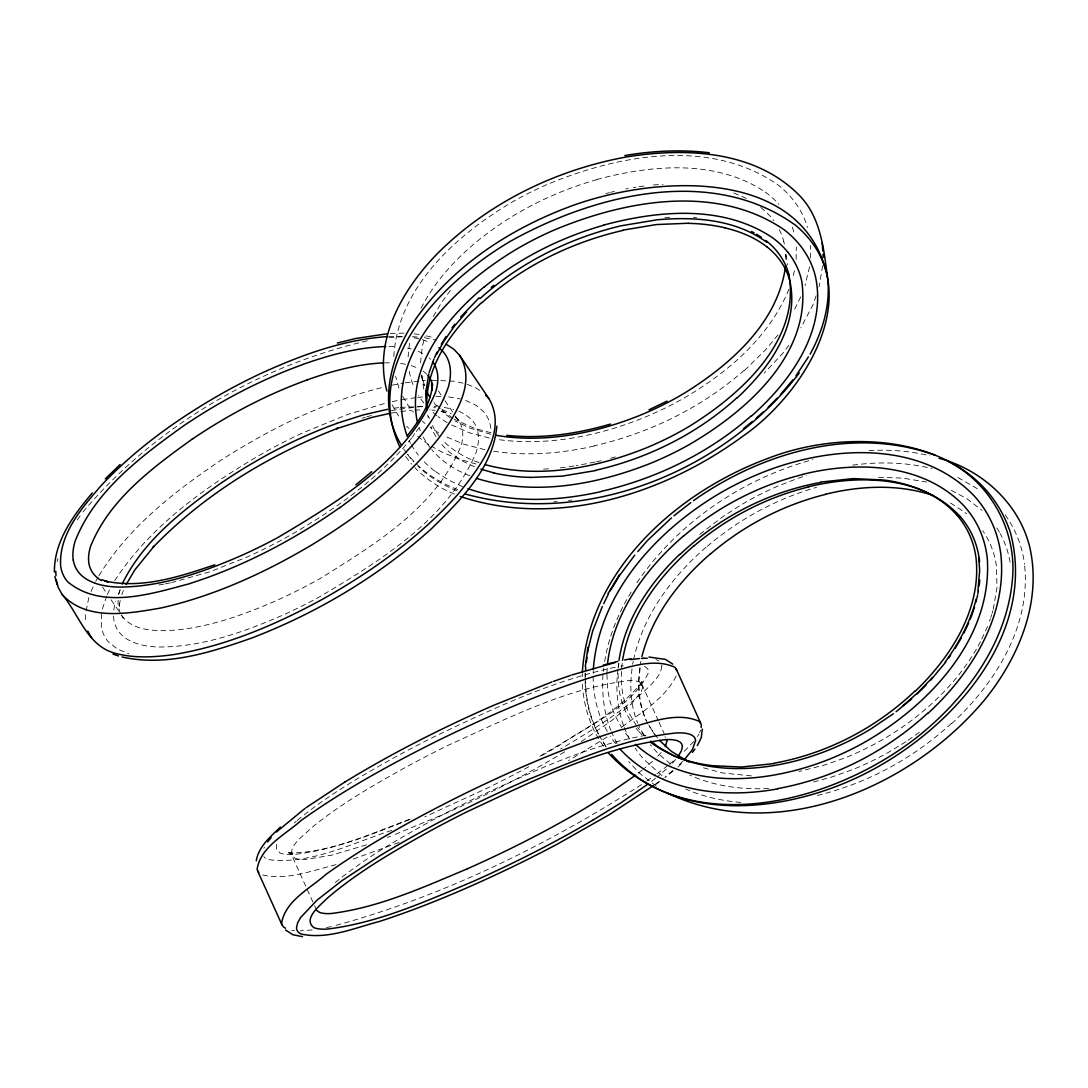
<?xml version="1.0" encoding="UTF-8"?>
<svg xmlns="http://www.w3.org/2000/svg" width="1088" height="1088" viewBox="0 0 1088 1088"><rect width="100%" height="100%" fill="white"/><g stroke="black" fill="none" stroke-linecap="round" stroke-linejoin="round"><path stroke-width="0.75" stroke-dasharray="5 3.75" d="M617.998 673.322L618.868 688.214A83.694 79.655 -66.8 0 0 631.557 722.214M606.941 674.37L607.485 686.882A96.968 92.276 -66.8 0 0 615.332 716.108L621.697 727.858M661.803 666.169C660.878 676.314 651.957 683.414 645.361 690.295C619.793 713.429 590.118 731.449 560.578 748.993M582.284 676.682L582.325 673.567M585.534 678.069C585.276 698.754 590.267 719.685 600.535 737.691M585.562 676.518L585.602 673.418M602.929 674.601C601.922 693.464 603.69 712.803 610.898 730.402M585.167 672.982C584.46 693.981 588.282 715.55 598.414 734.114M420.539 362.726L422.321 346.378L424.864 336.777M408.095 356.959L409.795 340.476M621.37 671.364L621.738 686.637A85.177 81.07 -66.8 0 0 628.619 712.368L636.725 726.24M606.954 673.227L607.308 666.359M393.788 356.456C397.977 288.293 454.186 237.075 509.102 203.864A318.866 266.818 -8.8 0 1 545.836 185.042C617.018 155.054 708.846 137.605 776.954 184.185M593.137 673.499L593.273 670.589M796.13 259.352L796.28 246.894M810.56 257.992L810.614 245.507M822.623 265.826L819.06 286.851M618.27 667.325L618.582 663.816M621.561 668.277L622.54 660.362M618.011 668.957C615.509 688.119 617.059 707.975 623.764 726.172M101.415 613.673L101.32 626.443A110.595 56.304 -34.1 0 0 108.324 641.784L117.341 649.019L128.969 653.834M603.364 671.35L603.799 668.114M604.67 661.613C608.668 636.031 618.882 611.606 632.631 589.75M631.992 668.712L630.7 683.414L631.23 697.082A96.968 92.276 -66.8 0 0 637.745 723.221M639.771 667.76L638.493 681.85L638.982 694.035A85.177 81.07 -66.8 0 0 645.85 719.766L647.809 723.71M640.206 668.182C637.473 685.807 639.173 704.222 646.34 720.65M120.183 600.467L119.122 606.764L119.476 603.051L119.707 610.042M618.161 667.461L618.922 663.014M809.567 266.886L804.957 285.736M632.618 664.265L633.23 661.354M633.529 659.886C643.389 614.652 672.588 576.001 707.132 546.258M640.234 664.537L640.9 661.341M794.485 270.667L792.662 278.147M276.583 844.274L276.406 849.578L280.214 853.074A96.968 22.467 -24.3 0 0 293.162 854.529C333.826 850.326 372.11 834.197 409.89 819.495M993.222 609.348L997.002 587.534L996.458 566.209A83.79 79.737 -66.8 0 0 982.75 530.726M102.326 609.062L106.855 595.721M992.093 613.333L992.868 610.681M57.079 561.653L57.99 558.593M88.849 597.516L85.272 614.842L85.707 623.383M990.855 617.29L991.712 614.666M121.883 594.687L123.325 590.471M816.122 295.814L813.008 304.681L800.809 327.882M989.509 621.234L990.434 618.61M676.178 676.015C664.768 699.067 640.791 712.626 620.99 727.736M699.611 732.768L700.658 730.17M788.936 289.204C768.781 338.246 725.914 374.231 680.816 399.881A304.762 255.014 -8.8 0 1 643.144 417.928C597.502 436.22 547.318 446.257 498.182 439.566M987.537 626.443L981.131 640.465M118.184 594.388L120.306 589.682M91.052 591.518L94.928 582.733M800.741 296.806L793.682 311.154M263.881 848.3L264.398 847.171M107.372 594.47L109.752 589.451M421.11 308.23C434.466 281.982 454.743 259.855 477.319 241.21A296.398 248.01 -8.8 0 1 596.741 179.67M433.296 316.526L441.674 302.233L452.526 287.531M980.492 641.716L977.106 647.904M95.73 581.332L98.138 577.13M98.94 575.729C128.398 527.367 174.284 491.667 220.619 460.414C270.694 428.346 324.931 401.54 382.908 387.328M976.412 649.128C955.346 685.182 923.889 714.367 888.502 736.114A291.965 277.862 -66.8 0 1 843.744 758.322L824.758 764.973L798.932 771.474M114.716 580.638C151.205 524.702 207.658 485.262 264.629 452.309A318.866 162.33 -34.1 0 1 301.362 433.486L347.398 414.542L386.376 402.954M419.274 427.489L412.311 437.158M697.408 736.549L699.081 734.074M77.289 519.942L81.926 513.278M636.902 582.706C678.259 522.199 742.628 478.638 813.117 459.544M788.827 345.358L782.775 353.328L764.198 373.13M411.563 438.124C378.828 478.598 335.458 509.157 290.686 534.983A291.965 148.648 -34.1 0 1 246.133 557.41L210.093 571.703L171.632 582.583M778.07 334.886L765.653 349.738L744.532 370.437M82.946 512.013C155.366 426.115 258.536 365.949 367.703 340.721M661.123 752.529L656.118 757.901M675.675 759.533L671.432 764.17M693.831 741.458L682.475 753.168M682.829 761.233L677.049 766.741M951.565 723.71C995.112 683.631 1031.438 625.722 1024.488 564.223M677.919 767.054L683.713 761.654M652.528 761.328L644.518 768.223M666.359 769.066L657.778 776.451M294.318 822.95L296.262 821.25M672.71 770.522L665.611 776.37M297.337 820.352C327.719 795.287 362.005 775.472 396.372 756.432A304.762 70.611 -24.3 0 1 433.038 737.31C492.687 708.682 553.561 679.864 618.759 666.495M335.267 882.558C364.249 858.69 396.957 839.827 429.706 821.671A291.965 67.646 -24.3 0 1 474.014 798.796C529.53 773.078 585.902 745.688 646.666 735.175M669.487 764.293L675.349 759.397M673.159 771.011L664.659 777.811M699.706 534.453L723.289 516.351L740.724 505.118A318.866 303.457 -66.8 0 1 777.458 486.282L796.593 478.788M642.369 769.937L636.793 774.275M655.493 778.287L649.577 782.898M657.03 773.745L668.25 765.231M655.901 784.448L663.408 778.763M654.609 784.734L659.654 780.98M919.333 732.306L907.134 740.901M646.748 780.98L655.751 774.656M607.077 737.011L568.589 760.594M641.471 784.625C546.013 845.702 442.558 896.689 332.846 926.201M581.305 741.54L611.184 721.004L631.652 703.759L641.39 691.478L642.668 687.058L641.689 682.217L641.199 685.549L641.974 681.17L640.002 685.195L642.464 681.659C614.856 715.591 573.92 735.393 537.254 757.833M905.896 741.744L888.121 752.57A304.762 290.034 -66.8 0 1 850.571 770.399L830.81 777.322L812.124 782.354M564.686 751.835L558.022 755.806A284.906 66.014 -24.3 0 1 442.898 814.626L391.938 835.706M528.836 766.741L524.375 769.134A318.866 73.875 -24.3 0 1 487.642 787.957L424.878 816.83M410.026 819.169C370.886 833.449 331.201 852.706 288.796 853.046L293.026 853.522L288.674 852.421L292.468 854.746L289.816 852.87L292.237 856.283L313.915 904.25M399.092 842.452L350.676 860.037M391.816 830.389C351.954 843.05 310.461 865.286 267.662 859.506A110.595 25.622 -24.3 0 1 263.867 856.61M387.396 837.42L390.429 836.278M797.98 478.312L806.303 475.538M366.438 844.873L331.745 855.141L306.299 859.411A85.177 19.734 -24.3 0 1 294.875 858.146C284.158 848.64 303.579 836.019 309.794 829.26C339.007 804.97 372.11 785.903 405.239 767.53A291.965 67.646 -24.3 0 1 449.534 744.641C507.226 718.692 565.61 688.323 629.163 680.503A83.79 19.407 -24.3 0 1 642.695 686.283M362.222 418.159L365.282 417.248M336.097 864.647C312.242 870.495 286.974 880.668 262.222 874.874M366.806 416.786L371.375 415.494M610.599 458.252L616.774 456.538M596.7 179.547C651.345 164.832 715.972 159.025 765.258 192.059M605.744 193.582L609.484 192.63M610.722 192.304L614.475 191.406M594.17 446.053C561.286 453.451 527.041 456.348 493.585 451.248M595.041 462.033L576.137 465.678M596.605 461.706L601.324 460.714M392.224 401.594L400.86 399.867M391.394 410.693L396.93 409.605M165.376 583.848L170.299 582.882M326.427 927.547L331.228 926.609M625.763 188.958L628.293 188.496M392.333 385.125L403.689 383.071M405.321 382.772L425.258 380.392M390.918 413.195L399.174 411.713M633.352 187.598L635.882 187.177M158.902 584.963L163.744 584.161M402.274 399.636L415.983 397.61M399.65 409.156L413.685 407.266M639.064 186.714L647.047 185.654M621.044 666.128L623.274 665.815M560.32 467.894L574.559 465.895M568.602 500.507L571.771 500.058M852.72 465.147C879.05 461.57 906.168 462.142 932.022 468.602M394.033 408.231L398.766 407.606M312.229 929.927L300.179 930.893M400.765 411.522L411.862 410.23M389.082 337.579L402.546 336.722M400.343 407.388L424.347 406.477M417.656 397.392L422.511 396.97M653.426 184.974L663.014 184.266M868.931 450.595C889.318 449.412 909.935 450.935 929.791 455.777M543.578 469.159L552.01 468.588M553.751 501.867L557.124 501.636M416.949 406.939L423.327 406.545M664.931 217.491L669.718 217.233M768.631 788.487C741.812 789.806 714.286 786.243 689.697 775.037M414.868 410.108L420.879 409.863M388.566 336.532L401.771 336.505M390.334 333.431L404.301 333.091M384.445 362.862L390.85 362.794M432.031 380.242L454.077 381.222L465.814 383.792M878.546 477.306L902.782 478.122L926.582 482.066M435.894 396.318L442.381 396.454M388.919 346.474L397.514 346.814M751.427 775.88L722.704 772.997L701.121 767.176M433.894 406.518L436.03 406.613M693.45 217.314L696.578 217.491M414.106 333.812L420.362 334.655M291.761 930.417L294.535 930.634M412.515 336.682L418.554 337.185M740.833 802.414C721.942 800.863 703.147 796.702 685.766 789.045M448.637 396.916L460.278 398.874M432.072 410.054L435.132 410.421M400.615 363.46L406.069 364.317M444.258 407.429L453.71 409.428M433.786 407.524L435.554 407.85M413.998 337.756L419.655 338.926M489.355 438.029L469.431 432.806L450.01 424.293M484.826 449.711L463.651 444.135L444.666 436.166M426.319 335.879L432.847 337.525M407.538 348.146L411.278 348.99M491.014 432.738L474.463 428.359L454.226 419.206M424.592 337.702L436.315 340.272M441.143 411.305L449.398 413.78M490.797 434.289L470.193 428.223L455.07 420.947M476.041 464.005L458.456 458.918L442.598 452.418L431.419 446.216M411.155 365.541L418.866 368.533M422.362 339.646L429.896 342.38M442.245 409.564L451.33 413.753M465.596 400.398L476.313 405.443L483.602 411.631A109.752 55.882 -34.1 0 1 491.042 431.025M479.033 462.618C465.596 457.939 452.812 450.772 442.87 440.463M733.788 192.984L746.354 198.41M467.214 384.35L475.578 387.695L482.066 391.925M457.803 489.614C438.546 482.242 420.349 470.628 407.687 454.145M454.444 494.074C439.688 488.063 425.993 479.142 414.909 467.65M469.69 475.81C455.342 470.016 441.755 461.543 431.746 449.602M474.518 466.806L463.406 461.53L451.86 453.954M418.227 351.247L424.891 354.661M458.85 411.196L465.514 414.61L471.131 419.166A97.172 49.463 -34.1 0 1 477.278 429.787M462.604 486.676L448.705 480.094L434.602 470.982M456.974 490.892C442.789 484.867 428.985 477.17 418.01 466.208M951.293 490.362L966.634 498.549L981.974 510.299M957.875 477.51L980.302 490.43M950.531 502.996L966.729 513.672M438.695 432.902L430.222 427.434M656.2 786.162L639.526 773.214L628.81 761.709M447.195 422.742L438.042 416.609M452.894 418.309L441.402 409.741M670.575 763.98L657.968 753.413L650.298 744.763M450.282 417.928L441.606 411.155M428.631 444.666L414.392 433.718M662.034 775.608L643.783 759.274A110.595 105.25 -66.8 0 1 635.147 748.19M423.205 371.158L426.85 374.299M436.778 415.698L429.855 409.605M440.232 408.694L433.908 402.016M455.369 417.194L460.088 421.532L455.206 416.718M406.599 426.224L408.83 428.359M429.23 357.979L430.508 359.23M641.974 734.794L638.003 730.578M645.293 736.236L637.568 727.437M434.275 403.43L436.886 406.409M625.518 733.285L629.694 738.412M407.606 454.58L413.399 461.87M403.648 449.004L406.667 452.853M405.62 456.525L411.672 464.222M657.492 738.045L648.448 725.03M439.389 436.478L436.288 432.276A85.177 71.278 -8.8 0 1 432.371 425.598M121.611 615.509C131.974 630.102 152.048 630.958 168.327 630.591C205.7 628.442 241.563 615.74 275.631 600.943A291.965 148.648 -34.1 0 0 320.171 578.503C374.367 544.653 436.859 507.117 461.394 444.842A83.79 42.663 -34.1 0 0 457.422 418.962M423.694 402.941L420.158 398.126A96.968 81.138 -8.8 0 1 418.567 395.638M430.753 448.474L427.217 443.659A96.968 81.138 -8.8 0 1 422.742 436.043M605.73 746.096L599.162 735.597M603.446 746.055C590.077 727.818 583.562 705.296 582.189 682.883M654.799 734.835L648.761 725.098M438.355 390.905L444.067 399.337M445.019 400.738L454.526 414.773M455.478 416.174L457.382 418.989M102.517 587.112L107.263 594.143M111.071 599.76L120.591 613.795M121.543 615.196L123.434 618.011L120.129 612.789L118.361 606.655A85.177 43.37 -34.1 0 1 118.13 599.733M606.125 746.98L601.283 739.119M411.318 444.788L414.65 450.092A110.595 92.534 -8.8 0 0 418.418 455.192M643.729 735.189L639.064 726.308M392.102 404.818L398.521 415.942M617.005 743.662L611.47 731.925M402.832 396.494L407.606 404.559A110.595 92.534 -8.8 0 0 413.399 412.121M409.17 440.654L410.598 443.401M658.376 720.814L641.594 683.686L642.654 686.297M659.07 722.364L664.673 734.74M314.622 905.801L316.717 910.438M624.308 727.491L626.498 732.754A110.595 105.25 -66.8 0 0 629.666 739.119M424.429 385.438L421.668 374.857M399.01 388.049L395.583 376.258M783.741 241.509L784.353 243.984M427.693 414.977L428.196 417.452M421.6 375.632L422.103 378.148A85.177 71.278 -8.8 0 0 424.225 385.506M409.265 371.362L409.836 374.19A96.968 81.138 -8.8 0 0 414.419 387.886M786.08 254.905L787.603 264.819M421.654 375.482L424.211 392.006M785.781 254.184L785.89 256.768M785.645 254.565L785.767 259.026M593.164 676.41C593.15 692.226 596.21 708.125 602.766 722.554A110.595 105.25 -66.8 0 0 607.648 732.02M661.762 665.258A109.752 25.432 -24.3 0 1 661.871 666.142M655.901 659.6A109.752 25.432 -24.3 0 1 658.838 661.014M644.409 666.468A92.426 21.42 -24.3 0 1 646.122 667.42A97.172 22.508 -24.3 0 1 648.598 672.411C632.318 707.431 588.989 724.39 558.865 745.77A296.398 68.666 -24.3 0 1 538.628 757.343M664.972 736.794A83.79 19.407 -24.3 0 1 665.584 737.283M615.536 743.689A110.595 105.25 -66.8 0 1 610.11 736.032M1005.19 514.91A109.752 104.448 -66.8 0 1 1024.542 564.223M951.347 723.452A307.319 292.468 -66.8 0 1 813.77 796.28M1010.126 562.238A96.315 91.664 -66.8 0 0 1004.591 542.776A92.426 87.965 -66.8 0 0 1000.266 533.718M996.866 527.993A97.172 92.466 -66.8 0 1 1000.28 533.718M707.214 546.366A296.398 282.078 -66.8 0 1 816.53 487.356M637.962 730.606A83.694 79.655 -66.8 0 1 636.099 728.389M118.946 594.116A85.177 43.37 -34.1 0 1 119.966 590.186M113.533 616.162A96.968 49.368 -34.1 0 0 113.886 620.01C117.518 642.056 143.616 647.36 162.411 646.993C203.769 646.258 243.562 632.114 281.139 615.876A304.762 155.162 -34.1 0 0 318.281 597.598C379.127 561.476 447.562 520.173 476.231 452.146A96.315 49.042 -34.1 0 0 478.312 435.295A92.426 47.056 -34.1 0 0 477.265 429.801M113.818 610.042A96.968 49.368 -34.1 0 1 115.682 601.297M434.602 470.982A110.595 92.534 -8.8 0 1 422.566 460.047M424.959 423.409A110.595 92.534 -8.8 0 1 422.47 421.287M776.995 184.144A109.752 91.841 -8.8 0 1 807.514 227.433M744.287 370.233A307.319 257.149 -8.8 0 1 594.116 445.862M429.338 418.554A85.177 71.278 -8.8 0 1 428.522 416.146M420.322 430.739A96.968 81.138 -8.8 0 1 419.288 428.033M760.702 207.414A83.79 70.108 -8.8 0 1 773.786 220.769M779.239 229.554A83.79 70.108 -8.8 0 1 783.809 241.495M792.282 227.147A96.315 80.594 -8.8 0 1 794.662 235.484M765.245 192.073A97.172 81.301 -8.8 0 1 778.872 204.422M451.819 453.995A83.694 70.026 -8.8 0 1 439.946 442.218M436.002 436.601A83.694 70.026 -8.8 0 1 430.916 426.564"/><path stroke-width="1.5" d="M54.4 572.016C54.046 541.457 73.413 515.222 92.262 492.986M695.518 740.751L692.458 749.605L684.556 759.465M582.352 672.017C589.179 569.704 677.498 491.545 768.835 458.062C851.333 426.074 978.37 435.377 1010.562 533.066C1037.068 635.147 952.163 728.688 867.626 772.358C789.439 812.913 675.811 826.717 611.565 754.297M585.643 670.303L585.698 667.202M701.202 727.478L701.27 724.69L699.516 721.494C674.533 710.192 645.66 724.894 620.595 729.939C566.263 746.871 513.917 769.583 462.835 794.539C415.48 818.149 368.846 843.662 325.774 874.521C310.012 888.665 284.988 900.782 281.534 923.59L283.288 926.772L285.559 928.268M593.341 669.147C599.053 593.966 655.03 532.494 716.992 494.918A318.866 303.457 -66.8 0 1 753.726 476.095C822.786 446.012 918.299 437.226 974.766 496.536A109.752 104.448 -66.8 0 1 1000.797 554.023C1007.638 615.536 971.421 673.431 927.833 713.51M702.304 729.137L701.27 737.691L697.313 745.62M979.771 580.122L979.159 585.902M496.835 426.17C493.041 468.67 459.979 500.589 431.242 528.931C379.222 575.783 318.145 612.34 252.919 637.595L251.314 638.194C210.338 652.528 165.675 666.849 122.046 656.975M785.645 265.418C778.464 322.442 730.592 364.494 684.406 393.149A291.965 244.31 -8.8 0 1 639.594 415.48C594.483 433.486 544.626 443.442 496.21 435.35M585.29 666.672L587.928 647.442M586.35 662.334L587.003 657.451M587.656 652.582L588.078 649.332M607.621 662.946C613.768 612.286 645.592 568.616 683.4 536.071M622.54 660.362C629.911 614.72 659.206 575.77 693.505 546.176M977.922 590.866L979.676 570.357L978.792 558.158M619.018 660.321C625.138 618.99 649.985 582.814 679.592 554.39M256.278 860.839C258.495 846.586 270.64 836.577 280.391 827.07M977.84 593.939L978.357 591.26M976.97 597.951L977.582 595.286M428.781 373.932L425.721 393.162L426.306 406.137M588.472 647.809L592.702 630.931L602.33 606.533M975.977 601.95L976.67 599.284M641.906 656.526C652.351 615.604 679.143 580.747 710.736 553.574M976.222 598.944C970.414 621.86 959.099 642.94 945.214 661.953M429.107 372.558L433.935 358.945M973.624 609.892L974.481 607.254M973.202 611.211L970.306 619.045M122.182 584.025C143.303 540.478 183.206 509.891 221.83 482.514M968.687 622.907L963.886 633.053M434.547 357.598L437.022 352.226M126.154 584.596L134.83 569.894L154.102 546.135L152.986 547.373C204.435 494.061 269.348 454.73 338.191 428.087L336.559 428.686L372.354 417.302L389.273 413.494M603.718 603.663L608.573 593.626M810.138 354.144C823.058 330.453 831.082 303.171 827.342 276.039C823.657 248.037 820.502 217.314 799.843 195.894C755.398 150.144 684.814 147.288 625.573 157.121C555.41 170.068 488.213 202.817 437.539 253.463C402.9 288.959 372.98 339.932 386.92 391.041M665.339 746.613L667.121 740.452M436.628 354.294L443.999 341.088L454.458 326.142L466.562 311.943M961.262 638.044L955.21 648.19M441.279 344.298L445.985 336.559M610.286 590.811L619.67 575.307L634.698 555.206M608.083 593.477L619.534 574.573M808.452 356.864L795.967 375.768M678.246 756.242L681.374 750.87L682.326 746.994A97.172 22.508 -24.3 0 0 679.837 741.989A92.426 21.42 -24.3 0 0 677.09 740.656A96.315 22.318 -24.3 0 0 665.122 739.609M948.709 657.9L950.64 655.166M267.675 841.908L271.198 837.529M692.417 752.42L694.892 749.115M407.551 435.486C418.771 421.151 430.032 405.294 432.222 386.702L431.854 390.415L431.623 383.438M452.01 327.842L454.77 324.197M792.934 379.753L780.436 394.645M799.286 372.994C724.88 470.995 586.214 527.394 465.664 494.115M945.798 661.994L930.798 680.041M637.813 551.602L647.183 540.79L671.514 517.861M460.618 317.03L479.114 297.799M777.226 398.181L768.142 407.293M932.443 677.593L918.381 692.145L903.23 705.582M926.228 684.964L916.586 694.362M105.305 478.87L120.102 464.522M915.239 691.234C950.926 656.894 981.838 608.981 975.963 557.41A83.681 79.642 -66.8 0 0 956.869 515.018M276.434 831.98L304.98 808.452M763.422 411.754L756.174 418.295M481.794 302.45C452.146 329.963 423.858 367.363 426.986 409.972M736.821 398.249C768.482 368.954 799.993 326.427 789.82 280.799A83.681 70.026 -8.8 0 0 766.795 246.704M751.577 415.956C790.174 381.888 827.492 330.371 815.306 275.93A109.752 91.841 -8.8 0 0 784.04 229.677C715.85 183.219 624.104 200.532 552.881 230.574A318.866 266.818 -8.8 0 0 516.147 249.397C454.73 286.334 379.467 357.136 407.252 436.424M673.934 515.794L690.812 502.629M911.635 698.918L896.077 711.729M480.053 298.561C519.778 262.725 569.106 238.19 621.017 225.801L657.261 219.776C694.566 216.526 735.556 219.259 766.7 242.284M484.364 286.729C445.808 318.784 407.442 366.425 416.881 419.723A96.968 81.138 -8.8 0 0 417.561 422.525M355.898 484.813L371.742 471.689M743.512 428.699L752.379 421.423M693.518 500.63C762.035 452.254 853.998 425.626 935.367 455.355M635.664 775.146L609.443 793.315L582.488 809.948A284.906 66.014 -24.3 0 1 467.378 868.782M648.366 783.822L620.745 802.958L592.566 820.352M893.384 713.714L871.257 728.715A291.965 277.862 -66.8 0 1 826.499 750.924C771.011 772.602 701.406 779.117 650.665 742.383M340.041 507.634C382.731 475.266 430.059 439.348 448.419 386.784A109.752 55.882 -34.1 0 0 443.034 351.642L438.872 347.766M306.082 807.663L344.978 781.932M653.344 785.672L609.348 814.626L558.09 843.717A318.866 73.875 -24.3 0 1 521.356 862.539C475.47 884.966 428.509 905.434 379.93 921.305C354.62 927.901 327.842 939.719 301.362 934.089A110.595 25.622 -24.3 0 1 296.507 927.955L297.595 922.882L300.587 917.551L317.098 900.089L341.972 880.668L378.678 856.514A307.319 71.196 -24.3 0 1 527.925 779.742M192.345 438.994C152.483 467.758 109.154 499.487 90.481 546.652A85.177 43.37 -34.1 0 0 88.862 563.135C89.869 570.615 94.955 576.994 101.442 580.598M648.992 409.782L667.094 401.105M467.378 868.809C423.286 887.25 378.638 907.732 330.766 913.566A85.177 19.734 -24.3 0 1 319.342 912.288L316.717 910.438M527.911 779.661C576.11 760.322 624.92 737.922 677.212 732.89A109.752 25.432 -24.3 0 1 695.572 740.724M551.861 681.958L494.21 705.078A307.319 71.196 -24.3 0 0 345.1 781.932M553.425 681.401L570.52 675.403M303.062 364.358C329.705 354.987 357.408 347.317 385.805 346.542M307.265 379.821C331.69 371.185 357.014 364.208 383.003 362.889M336.763 423.341L363.27 414.909L387.586 409.306M214.771 564.794C179.806 576.613 141.712 589.302 104.543 580.897L108.093 581.944L101.932 579.686M571.839 674.968L615.196 662.524M190.278 583.522C151.735 593.626 101.973 610.191 67.714 581.835A110.595 56.304 -34.1 0 1 60.697 566.494C58.398 534.521 81.858 507.892 101.442 485.262C136.734 447.712 179.262 417.602 224.006 392.36A318.866 162.33 -34.1 0 1 260.739 373.538C300.778 355.218 343.128 339.606 387.423 336.6M603.745 225.066C658.39 210.351 723.017 204.544 772.303 237.592A97.172 81.301 -8.8 0 1 787.862 252.253M610.477 424.075C576.939 433.894 541.634 439.09 506.722 435.336M603.31 665.026L617.78 661.409M337.362 343.019L355.586 338.518L387.233 333.771M802.822 474.314C856.406 461.067 921.998 462.958 962.921 504.75A97.172 92.466 -66.8 0 1 976.534 523.518A92.426 87.965 -66.8 0 1 980.832 532.59A96.315 91.664 -66.8 0 1 987.319 558.77C992.419 638.506 929.111 705.31 864.389 742.383A304.762 290.034 -66.8 0 1 826.826 760.199C766.319 783.673 687.113 791.003 635.433 744.342M808.275 486.839C859.03 474.368 922.148 475.47 960.078 516.446M825.52 494.238C860.744 485.629 898.702 483.834 933.422 495.584M622.907 230.139L656.418 224.55L688.269 223.258M595.707 470.56L562.21 476.15L530.346 477.442M601.229 491.586C557.573 501.31 510.775 503.581 468.003 488.662M624.594 659.967L631.054 658.784M820.706 482.093L853.223 478.584L883.796 480.026A158.63 150.96 -66.8 0 1 918.245 488.662M774.126 763.545L741.608 767.04L711.035 765.612M777.594 788.882C723.194 798.905 659.274 791.792 620.038 749.088M624.811 155.57C652.678 150.783 681.197 149.369 709.308 152.769M630.496 659.586L639.486 658.526M665.135 739.609C594.905 749.183 530.318 782.394 466.752 811.893A304.762 70.611 -24.3 0 0 430.073 831.014C394.25 850.966 358.265 871.542 327.066 898.375C320.729 905.107 302.219 918.707 313.915 927.656A96.968 22.467 -24.3 0 0 326.876 929.111C377.998 923.046 425.721 901.313 472.79 881.593A296.398 68.666 -24.3 0 0 592.498 820.352M641.539 658.39L643.511 658.308M648.965 657.03L665.421 659.382L672.792 664.129M302.491 936.659L292.903 934.742L285.532 929.982M724.676 227.786C739.718 231.35 754.474 237.198 766.754 246.745M493.938 472.926L480.828 469.159M485.37 464.685C538.193 479.101 594.742 468.289 644.708 448.528A291.965 244.31 -8.8 0 0 689.534 426.21C740.248 394.726 800.863 340.993 788.868 274.557M476.476 478.339C533.514 496.332 595.775 484.962 650.202 463.461A304.762 255.014 -8.8 0 0 687.861 445.4C745.198 412.379 812.423 354.538 801.72 281.003A96.315 80.594 -8.8 0 0 793.03 259.529A92.426 77.343 -8.8 0 0 787.862 252.253M939.121 458.293C984.626 470.438 1023.944 507.933 1031.37 555.438C1039.734 606.995 1017.511 658.43 985.959 698.21C912.71 787.222 777.199 845.811 666.822 792.826M112.989 654.092L118.483 655.942M460.21 496.441C556.485 528.673 664.006 494.21 743.199 435.975C805.854 392.51 869.978 288.51 795.913 225.542C711.851 164.601 594.184 194.548 510.558 241.182C443.605 280.677 360.767 362.277 399.786 446.896M918.218 488.743C932.797 494.51 946.438 503.186 956.828 515.046M673.499 755.602L676.614 756.881M688.826 762.022L671.405 751.386L659.505 740.438M672.778 755.208L659.002 747.429L650.746 741.173M751.482 231.472L754.025 232.818M756.514 234.233L761.287 237.238M948.491 461.598C991.372 483.534 1017.171 532.046 1012.384 579.822C1006.672 643.008 966.348 697.666 918.109 736.372C834.686 802.441 690.091 841.867 608.314 752.91M446.094 344.162L453.859 349.262L459.653 355.382L489.151 398.915C508.096 432.358 478.339 468.846 458.157 494.074C419.982 537.078 372.613 570.982 322.742 599.134C275.699 624.825 225.461 646.299 172.258 654.813C153.272 657.315 133.647 658.362 115.002 653.208C87.149 645.986 78.989 614.176 62.179 594.565L58.303 587.561L56.209 579.863M485.67 395.23L489.151 398.915M62.179 594.565C86.863 621.479 128.642 613.523 160.616 608.056C214.268 596.006 264.819 572.791 311.93 544.816C359.638 515.549 405.294 481.1 439.906 436.669C455.831 414.378 476.394 382.527 459.653 355.382M401.227 444.829C376.475 404.872 391.231 353.6 416.677 317.778C453.22 266.383 507.974 230.384 566.25 207.944C648.761 175.848 801.951 163.649 827.342 276.039M87.788 631.081L91.678 638.085M676.79 670.534L675.036 667.338C650.066 656.037 621.18 670.738 596.129 675.784C541.797 692.716 489.437 715.442 438.355 740.384C391 764.007 344.379 789.521 301.294 820.366C285.532 834.51 260.508 846.641 257.067 869.434L258.822 872.63M676.138 668.821L700.604 722.962M257.72 871.148L282.186 925.303M54.876 576.477L57.174 584.664M73.25 560.062C76.908 582.094 102.993 587.411 121.788 587.044C163.146 586.31 202.939 572.166 240.516 555.927A304.762 155.162 -34.1 0 0 277.658 537.649C338.504 501.527 406.939 460.224 435.608 392.197A96.315 49.042 -34.1 0 0 437.702 375.346A92.426 47.056 -34.1 0 0 436.642 369.852A97.172 49.463 -34.1 0 0 432.766 361.923M979.594 561.802L979.227 558.81A83.79 79.737 -66.8 0 0 960.106 516.406M822.229 242.991L822.8 250.974M823.031 254.17L823.249 257.366M55.787 571.309L56.005 575.593M643.538 658.281A109.752 25.432 -24.3 0 1 647.224 658.281M927.615 713.252A307.319 292.468 -66.8 0 1 777.566 788.637M693.586 546.271A284.906 271.13 -66.8 0 1 808.316 486.989M683.482 536.166A296.398 282.078 -66.8 0 1 802.862 474.463M710.818 553.67A284.906 271.13 -66.8 0 1 825.547 494.401M711.049 765.503A158.644 150.987 -66.8 0 1 676.586 756.962M915.022 690.989A280.99 267.417 -66.8 0 1 774.071 763.218M679.81 554.635A280.99 267.417 -66.8 0 1 820.76 482.406M339.932 507.498A307.319 156.454 -34.1 0 1 190.318 583.358M427.938 375.428A83.79 42.663 -34.1 0 1 432.684 385.206M192.372 439.049A284.906 145.044 -34.1 0 1 307.251 379.916M73.263 560.062A96.968 49.368 -34.1 0 1 75.058 541.348C94.778 490.838 140.814 456.62 183.464 425.938A296.398 150.906 -34.1 0 1 303.035 364.466M221.87 482.569A284.906 145.044 -34.1 0 1 336.736 423.45M751.332 415.752A307.319 257.149 -8.8 0 1 601.174 491.382M765.816 240.475A83.79 70.108 -8.8 0 1 788.922 274.543M491.259 287.341A284.906 238.394 -8.8 0 1 493.762 285.301M484.446 286.81A296.398 248.01 -8.8 0 1 603.786 225.202M429.774 397.038A85.177 71.278 -8.8 0 1 426.142 390.225M530.359 477.36A158.644 132.75 -8.8 0 1 493.911 472.994M736.59 398.072A280.99 235.13 -8.8 0 1 595.639 470.288M688.255 223.353A158.63 132.736 -8.8 0 1 724.703 227.705M482.025 302.627A280.99 235.13 -8.8 0 1 622.975 230.411"/></g></svg>
